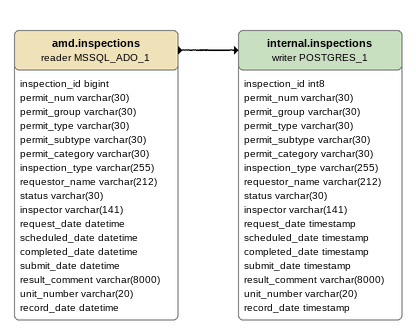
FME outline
amd.inspections (reader MSSQL_ADO_1)
    attributes: inspection_id bigint, permit_num varchar(30), permit_group varchar(30), permit_type varchar(30), permit_subtype varchar(30), permit_category varchar(30), inspection_type varchar(255), requestor_name varchar(212), status varchar(30), inspector varchar(141), request_date datetime, scheduled_date datetime, completed_date datetime, submit_date datetime, result_comment varchar(8000), unit_number varchar(20), record_date datetime
    -> internal.inspections (writer POSTGRES_1)
internal.inspections (writer POSTGRES_1)
    attributes: inspection_id int8, permit_num varchar(30), permit_group varchar(30), permit_type varchar(30), permit_subtype varchar(30), permit_category varchar(30), inspection_type varchar(255), requestor_name varchar(212), status varchar(30), inspector varchar(141), request_date timestamp, scheduled_date timestamp, completed_date timestamp, submit_date timestamp, result_comment varchar(8000), unit_number varchar(20), record_date timestamp
